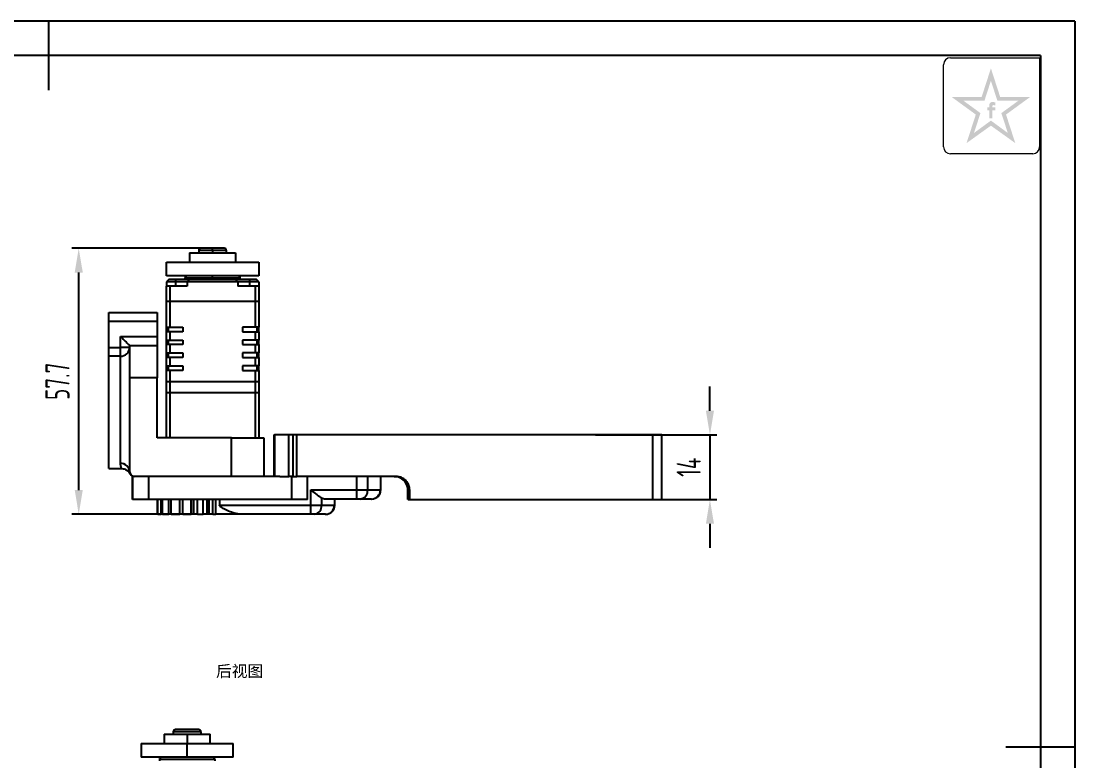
# Model space of a CAD drawing. Header units: millimetres. Extents: x -38 to 408, y -8 to 308.
# Drawn here: x 179.3 to 408, y 147 to 307.5 of the extents above; entities that cross this region are included whole.
import ezdxf

# ---------------------------------------------------------------- set-up
doc = ezdxf.new("R2010")
doc.units = ezdxf.units.MM
doc.header["$LTSCALE"] = 1.5
for name, color, linetype in [('1轮廓实线层', 7, 'Continuous'), ('2细线层', 4, 'Continuous'), ('6文字层', 3, 'Continuous'), ('7标注层', 4, 'Continuous'), ('图框层', 7, 'Continuous')]:
    doc.layers.add(name, color=color, linetype=linetype)
doc.styles.add('PC_TEXTSTYLE', font='ISOCP.SHX', dxfattribs={"width": 0.707, "bigfont": 'GBCBIG.SHX'})
doc.styles.get("Standard").update_dxf_attribs({"font": ''})
doc.styles.get('Standard').set_extended_font_data('SimSun')
doc.dimstyles.new('GB_LINEAR', dxfattribs={"dimtxt": 3.5, "dimasz": 3.5, "dimexe": 1, "dimexo": 0, "dimgap": 1.5, "dimtad": 1, "dimdsep": 46, "dimtxsty": 'PC_TEXTSTYLE', "dimcen": 0, "dimclrd": 256, "dimclrt": 3, "dimadec": 0, "dimazin": 2, "dimtp": 0.1, "dimtm": 0.1, "dimtfac": 0.71, "dimtdec": 3, "dimtmove": 0, "dimatfit": 3, "dimfxl": 1, "dimtfill": 1, "dimarcsym": 0})

# ---------------------------------------------------------------- blocks, each defined once
blk = doc.blocks.new('ZwmFrameMain_A4^_^无分区图框^_^landscape')
at = {"layer": '1轮廓实线层'}
for p, q in [((123.5, 205), (123.5, 195)), ((267, 200), (0, 200)), ((267, 200), (267, 0)), ((272, 100), (262, 100))]:
    blk.add_line(p, q, dxfattribs=at)
at = {"layer": '2细线层'}
for q in [(-25, 205), (272, -5)]:
    blk.add_line((272, 205), q, dxfattribs=at)
blk = doc.blocks.new('*D9')
at = {"layer": '7标注层', "color": 0, "lineweight": -2}
for p, q in [((219.62, 258.2), (190.31, 258.2)), ((216.78, 200.5), (190.31, 200.5))]:
    blk.add_line(p, q, dxfattribs=at)
at = {"layer": '7标注层', "lineweight": -2}
blk.add_line((191.81, 205.75), (191.81, 252.95), dxfattribs=at)
at = {"layer": '7标注层'}
for points in [[(192.69, 252.95), (190.94, 252.95), (191.81, 258.2)], [(190.94, 205.75), (192.69, 205.75), (191.81, 200.5)]]:
    blk.add_solid(points, dxfattribs=at)
at = {"layer": 'Defpoints', "color": 0}
for p in [(191.81, 258.2), (219.62, 258.2), (216.78, 200.5)]:
    blk.add_point(p, dxfattribs=at)
at = {"layer": '7标注层', "color": 3, "insert": (187.2, 229.35), "char_height": 5.25, "attachment_point": 5, "rotation": 90, "style": 'PC_TEXTSTYLE', "bg_fill": 3, "box_fill_scale": 1.1, "bg_fill_color": 257, "bg_fill_transparency": 0}
blk.add_mtext('57.7', dxfattribs=at)
blk = doc.blocks.new('*D10')
at = {"layer": '7标注层', "lineweight": -2}
for p, q in [((328.79, 222.95), (328.79, 228.2)), ((328.79, 217.7), (328.79, 203.7)), ((328.79, 198.45), (328.79, 193.2))]:
    blk.add_line(p, q, dxfattribs=at)
at = {"layer": '7标注层', "color": 0, "lineweight": -2}
for p, q in [((303.93, 217.7), (330.29, 217.7)), ((303.93, 203.7), (330.29, 203.7))]:
    blk.add_line(p, q, dxfattribs=at)
at = {"layer": '7标注层'}
for points in [[(327.92, 222.95), (329.67, 222.95), (328.79, 217.7)], [(329.67, 198.45), (327.92, 198.45), (328.79, 203.7)]]:
    blk.add_solid(points, dxfattribs=at)
at = {"layer": 'Defpoints', "color": 0}
for p in [(303.93, 217.7), (303.93, 203.7), (328.79, 203.7)]:
    blk.add_point(p, dxfattribs=at)
at = {"layer": '7标注层', "color": 3, "insert": (324.18, 210.7), "char_height": 5.25, "attachment_point": 5, "rotation": 90, "style": 'PC_TEXTSTYLE', "bg_fill": 3, "box_fill_scale": 1.1, "bg_fill_color": 257, "bg_fill_transparency": 0}
blk.add_mtext('14', dxfattribs=at)

msp = doc.modelspace()

# ---------------------------------------------------------------- hatches: boundary and pattern name
at = {"layer": '6文字层', "lineweight": 5}
h = msp.add_hatch(color=2, dxfattribs=at)
edge = h.paths.add_edge_path(flags=0)
edge.add_line((390.104, 288.166), (390.698, 288.166))
edge.add_line((390.698, 288.166), (390.698, 288.805))
edge.add_line((390.698, 288.805), (390.111, 288.805))
edge.add_line((390.111, 288.805), (390.111, 289.118))
edge.add_spline(control_points=[(390.111, 289.118), (390.111, 289.155), (390.109, 289.3), (390.392, 289.255), (390.57, 289.228), (390.67, 289.203), (390.711, 289.192)], knot_values=[0, 0, 0, 0, 1.4943482, 5.8188355, 8.4876202, 10.3632598, 10.3632598, 10.3632598, 10.3632598], degree=3, periodic=0)
edge.add_line((390.711, 289.192), (390.711, 289.846))
edge.add_spline(control_points=[(390.711, 289.846), (390.604, 289.872), (390.345, 289.933), (389.973, 289.965), (389.629, 289.81), (389.455, 289.593), (389.426, 289.428), (389.418, 289.381)], knot_values=[0, 0, 0, 0, 4.9341397, 11.9452686, 16.0265909, 21.3569295, 23.4510995, 23.4510995, 23.4510995, 23.4510995], degree=3, periodic=0)
edge.add_line((389.418, 289.381), (389.418, 288.805))
edge.add_line((389.418, 288.805), (388.988, 288.805))
edge.add_line((388.988, 288.805), (388.988, 288.166))
edge.add_line((388.988, 288.166), (389.422, 288.166))
edge.add_line((389.422, 288.166), (389.422, 286.381))
edge.add_line((389.422, 286.381), (390.104, 286.381))
edge.add_line((390.104, 286.381), (390.104, 288.166))
h.paths.add_polyline_path([(398.288, 291.038), (391.778, 291.038), (389.768, 297.248), (387.758, 291.038), (381.248, 291.038), (386.489, 287.216), (384.479, 281.023), (389.768, 284.81), (395.057, 281.023), (393.047, 287.216)])
h.paths.add_polyline_path([(392.038, 287.534), (393.437, 283.224), (389.768, 285.909), (386.099, 283.224), (387.498, 287.534), (383.817, 290.217), (388.365, 290.217), (389.768, 294.548), (391.171, 290.217), (395.719, 290.217)], flags=16)

# ---------------------------------------------------------------- linework, layer by layer
at = {"color": 7, "linetype": 'Continuous', "lineweight": 25}
for p, q in [((215.868, 257.198), (225.868, 257.198)), ((215.868, 257.198), (215.868, 255.198)), ((217.868, 257.698), (217.868, 257.198)), ((220.868, 258.198), (218.368, 258.198)), ((220.868, 257.698), (220.868, 258.198)), ((223.368, 258.198), (220.868, 258.198)), ((223.868, 257.198), (223.868, 257.698)), ((225.868, 257.198), (225.868, 255.198)), ((210.868, 255.198), (230.868, 255.198)), ((210.868, 252.198), (210.868, 255.198)), ((230.868, 255.198), (230.868, 252.198)), ((230.868, 252.198), (210.868, 252.198)), ((214.868, 251.698), (214.868, 251.398)), ((220.868, 251.698), (220.868, 252.198)), ((220.868, 251.698), (220.868, 251.398)), ((226.868, 251.398), (226.868, 251.698)), ((211.368, 251.398), (210.868, 250.898)), ((212.868, 250.898), (210.868, 250.898)), ((210.868, 250.898), (210.868, 249.998)), ((210.868, 246.698), (210.868, 249.998)), ((211.568, 249.998), (210.868, 249.998)), ((212.868, 251.398), (211.368, 251.398)), ((211.568, 249.998), (211.568, 246.698)), ((215.368, 249.998), (211.568, 249.998)), ((212.868, 250.898), (212.868, 251.398)), ((212.868, 249.998), (212.868, 250.898)), ((215.368, 250.898), (215.868, 251.398)), ((226.368, 250.898), (215.368, 250.898)), ((215.368, 250.898), (215.368, 249.998)), ((225.868, 251.398), (215.868, 251.398)), ((225.868, 251.398), (226.368, 250.898)), ((226.368, 250.898), (226.368, 249.998)), ((230.168, 249.998), (226.368, 249.998)), ((228.868, 251.398), (228.868, 250.898)), ((230.368, 251.398), (228.868, 251.398)), ((228.868, 250.898), (228.868, 249.998)), ((230.868, 250.898), (228.868, 250.898)), ((230.168, 246.698), (230.168, 249.998)), ((230.868, 249.998), (230.168, 249.998)), ((230.868, 250.898), (230.368, 251.398)), ((230.868, 250.898), (230.868, 249.998)), ((230.868, 249.998), (230.868, 246.698)), ((210.868, 246.698), (211.568, 246.698)), ((210.868, 241.098), (210.868, 246.698)), ((211.568, 246.698), (230.168, 246.698)), ((211.568, 246.698), (211.568, 241.098)), ((230.168, 246.698), (230.868, 246.698)), ((230.168, 241.098), (230.168, 246.698)), ((230.868, 246.698), (230.868, 241.098)), ((198.368, 244.298), (208.868, 244.298)), ((198.368, 242.298), (198.368, 244.298)), ((208.868, 244.298), (208.868, 242.298)), ((208.868, 242.298), (198.368, 242.298)), ((198.368, 236.682), (198.368, 242.298)), ((208.868, 242.298), (208.868, 239.098)), ((210.868, 241.098), (211.568, 241.098)), ((210.868, 240.098), (210.868, 241.098)), ((211.118, 240.098), (211.118, 241.098)), ((211.218, 241.098), (211.218, 240.098)), ((211.568, 241.098), (214.368, 241.098)), ((214.368, 241.098), (214.368, 240.098)), ((230.168, 241.098), (227.368, 241.098)), ((227.368, 241.098), (227.368, 240.098)), ((230.868, 241.098), (230.168, 241.098)), ((230.518, 240.098), (230.518, 241.098)), ((230.618, 241.098), (230.618, 240.098)), ((230.868, 240.098), (230.868, 241.098)), ((200.868, 239.098), (208.868, 239.098)), ((200.868, 236.682), (200.868, 239.098)), ((208.868, 239.098), (208.868, 237.098)), ((210.868, 238.298), (210.868, 240.098)), ((211.568, 240.098), (210.868, 240.098)), ((210.868, 238.298), (211.568, 238.298)), ((210.868, 237.298), (210.868, 238.298)), ((211.118, 237.298), (211.118, 238.298)), ((211.218, 238.298), (211.218, 237.298)), ((211.568, 240.098), (211.568, 238.298)), ((214.368, 240.098), (211.568, 240.098)), ((211.568, 238.298), (214.368, 238.298)), ((214.368, 238.298), (214.368, 237.298)), ((227.368, 240.098), (230.168, 240.098)), ((230.168, 238.298), (227.368, 238.298)), ((227.368, 238.298), (227.368, 237.298)), ((230.168, 238.298), (230.168, 240.098)), ((230.168, 240.098), (230.868, 240.098)), ((230.868, 238.298), (230.168, 238.298)), ((230.518, 237.298), (230.518, 238.298)), ((230.618, 238.298), (230.618, 237.298)), ((230.868, 240.098), (230.868, 238.298)), ((230.868, 237.298), (230.868, 238.298)), ((198.368, 236.682), (200.868, 236.682)), ((198.368, 234.781), (198.368, 236.682)), ((200.868, 234.781), (200.868, 236.682)), ((202.868, 236.682), (200.868, 236.682)), ((202.868, 237.098), (208.868, 237.098)), ((202.868, 230.098), (202.868, 237.098)), ((208.868, 237.098), (208.868, 230.098)), ((210.868, 235.498), (210.868, 237.298)), ((211.568, 237.298), (210.868, 237.298)), ((211.568, 237.298), (211.568, 235.498)), ((214.368, 237.298), (211.568, 237.298)), ((227.368, 237.298), (230.168, 237.298)), ((230.168, 235.498), (230.168, 237.298)), ((230.168, 237.298), (230.868, 237.298)), ((230.868, 237.298), (230.868, 235.498)), ((200.868, 234.781), (198.368, 234.781)), ((198.368, 210.398), (198.368, 234.781)), ((200.868, 211.519), (200.868, 234.781)), ((210.868, 235.498), (211.568, 235.498)), ((210.868, 234.498), (210.868, 235.498)), ((210.868, 232.698), (210.868, 234.498)), ((211.568, 234.498), (210.868, 234.498)), ((211.118, 234.498), (211.118, 235.498)), ((211.218, 235.498), (211.218, 234.498)), ((211.568, 235.498), (214.368, 235.498)), ((211.568, 234.498), (211.568, 232.698)), ((214.368, 234.498), (211.568, 234.498)), ((214.368, 235.498), (214.368, 234.498)), ((230.168, 235.498), (227.368, 235.498)), ((227.368, 235.498), (227.368, 234.498)), ((227.368, 234.498), (230.168, 234.498)), ((230.868, 235.498), (230.168, 235.498)), ((230.168, 232.698), (230.168, 234.498)), ((230.168, 234.498), (230.868, 234.498)), ((230.518, 234.498), (230.518, 235.498)), ((230.618, 235.498), (230.618, 234.498)), ((230.868, 234.498), (230.868, 235.498)), ((230.868, 234.498), (230.868, 232.698)), ((210.868, 232.698), (211.568, 232.698)), ((210.868, 231.698), (210.868, 232.698)), ((210.868, 229.198), (210.868, 231.698)), ((211.568, 231.698), (210.868, 231.698)), ((211.118, 231.698), (211.118, 232.698)), ((211.218, 232.698), (211.218, 231.698)), ((211.568, 232.698), (214.368, 232.698)), ((211.568, 231.698), (211.568, 229.198)), ((214.368, 231.698), (211.568, 231.698)), ((214.368, 232.698), (214.368, 231.698)), ((230.168, 232.698), (227.368, 232.698)), ((227.368, 232.698), (227.368, 231.698)), ((227.368, 231.698), (230.168, 231.698)), ((230.868, 232.698), (230.168, 232.698)), ((230.168, 229.198), (230.168, 231.698)), ((230.168, 231.698), (230.868, 231.698)), ((230.518, 231.698), (230.518, 232.698)), ((230.618, 232.698), (230.618, 231.698)), ((230.868, 231.698), (230.868, 232.698)), ((230.868, 231.698), (230.868, 229.198)), ((208.868, 230.098), (202.868, 230.098)), ((202.868, 209.698), (202.868, 230.098)), ((208.868, 217.098), (208.868, 230.098)), ((210.868, 226.898), (210.868, 229.198)), ((211.568, 229.198), (210.868, 229.198)), ((211.568, 229.198), (211.568, 226.898)), ((230.168, 229.198), (211.568, 229.198)), ((230.168, 226.898), (230.168, 229.198)), ((230.868, 229.198), (230.168, 229.198)), ((230.868, 229.198), (230.868, 226.898)), ((210.868, 226.898), (211.568, 226.898)), ((210.868, 217.098), (210.868, 226.898)), ((211.568, 226.898), (230.168, 226.898)), ((230.168, 226.898), (230.868, 226.898)), ((230.868, 226.898), (230.868, 217.098)), ((234.18, 217.698), (234.18, 208.698)), ((234.18, 217.698), (234.331, 217.698)), ((234.331, 217.698), (234.331, 208.698)), ((237.372, 217.698), (234.331, 217.698)), ((237.372, 208.698), (237.372, 217.698)), ((238.261, 217.698), (237.372, 217.698)), ((238.261, 217.698), (238.261, 208.698)), ((239.159, 217.698), (238.261, 217.698)), ((239.159, 208.698), (239.159, 217.698)), ((316.302, 217.698), (239.159, 217.698)), ((316.302, 217.698), (316.302, 203.698)), ((318.362, 217.698), (316.302, 217.698)), ((318.362, 203.698), (318.362, 217.698)), ((224.968, 217.098), (208.868, 217.098)), ((224.968, 208.698), (224.968, 217.098)), ((224.968, 217.098), (231.968, 217.098)), ((231.968, 217.098), (231.968, 208.698)), ((198.368, 210.398), (201.165, 210.398)), ((203.493, 208.698), (203.493, 203.698)), ((203.494, 203.698), (203.494, 208.698)), ((203.868, 208.698), (203.494, 208.698)), ((205.19, 208.698), (203.868, 208.698)), ((207.049, 208.698), (205.243, 208.698)), ((207.049, 203.698), (207.049, 208.698)), ((235.429, 208.698), (207.049, 208.698)), ((235.429, 208.698), (237.372, 208.698)), ((238.261, 208.698), (237.372, 208.698)), ((238.045, 203.698), (238.045, 208.698)), ((238.261, 208.698), (239.159, 208.698)), ((260.653, 208.698), (239.159, 208.698)), ((241.489, 203.698), (241.489, 208.698)), ((252.186, 205.798), (252.186, 208.698)), ((254.511, 208.698), (254.511, 205.798)), ((257.291, 208.698), (257.291, 205.798)), ((257.369, 205.798), (257.369, 208.698)), ((260.26, 208.698), (260.607, 208.678)), ((261.609, 208.526), (261.494, 208.526)), ((207.049, 203.698), (203.494, 203.698)), ((238.045, 203.698), (207.049, 203.698)), ((208.908, 200.498), (208.908, 203.698)), ((209, 200.498), (209, 203.698)), ((209.665, 200.498), (209.665, 203.698)), ((209.98, 200.498), (209.98, 203.698)), ((211.331, 200.498), (211.331, 203.698)), ((211.842, 200.498), (211.842, 203.698)), ((213.769, 200.498), (213.769, 203.698)), ((214.436, 200.498), (214.436, 203.698)), ((216.214, 200.498), (216.214, 203.698)), ((216.659, 203.698), (216.659, 200.498)), ((216.782, 200.498), (216.782, 203.698)), ((217.55, 200.498), (217.55, 203.698)), ((218.817, 200.498), (218.817, 203.698)), ((219.586, 203.698), (219.586, 200.498)), ((220.127, 200.498), (220.127, 203.698)), ((220.934, 200.498), (220.934, 203.698)), ((221.588, 200.498), (221.588, 203.698)), ((222.379, 203.698), (222.379, 202.498)), ((241.489, 203.698), (238.045, 203.698)), ((242.187, 205.798), (252.186, 205.798)), ((242.187, 202.498), (242.187, 205.798)), ((245.141, 203.798), (244.513, 203.998)), ((244.513, 203.998), (244.513, 202.498)), ((252.154, 203.798), (245.141, 203.798)), ((247.292, 203.798), (247.292, 202.498)), ((247.37, 202.498), (247.37, 203.798)), ((252.929, 203.798), (252.154, 203.798)), ((252.186, 205.798), (254.511, 205.798)), ((255.302, 203.798), (252.929, 203.798)), ((254.511, 205.798), (257.291, 205.798)), ((255.369, 203.798), (255.302, 203.798)), ((263.26, 203.698), (263.26, 205.698)), ((263.326, 204.073), (263.26, 203.698)), ((263.326, 203.698), (263.26, 203.698)), ((263.326, 205.698), (263.64, 205.698)), ((263.326, 203.698), (263.326, 205.698)), ((263.326, 203.698), (263.64, 203.698)), ((263.64, 203.698), (263.64, 205.698)), ((263.64, 203.698), (316.302, 203.698)), ((316.302, 203.698), (318.362, 203.698)), ((222.379, 202.498), (242.187, 202.498)), ((242.187, 202.498), (244.513, 202.498)), ((244.513, 202.498), (247.292, 202.498)), ((209, 200.498), (208.908, 200.498)), ((209, 200.498), (209.665, 200.498)), ((209.98, 200.498), (209.665, 200.498)), ((209.98, 200.498), (211.346, 200.498)), ((211.842, 200.498), (211.331, 200.498)), ((211.842, 200.498), (213.769, 200.498)), ((214.436, 200.498), (213.769, 200.498)), ((214.436, 200.498), (216.214, 200.498)), ((216.659, 200.498), (216.214, 200.498)), ((216.782, 200.498), (216.659, 200.498)), ((217.55, 200.498), (216.782, 200.498)), ((217.55, 200.498), (218.817, 200.498)), ((219.604, 200.498), (218.817, 200.498)), ((220.127, 200.498), (219.586, 200.498)), ((220.934, 200.498), (220.127, 200.498)), ((220.934, 200.498), (221.588, 200.498)), ((227.028, 200.498), (221.585, 200.498)), ((242.155, 200.498), (227.028, 200.498)), ((242.93, 200.498), (242.155, 200.498)), ((245.303, 200.498), (242.93, 200.498)), ((245.37, 200.498), (245.303, 200.498)), ((218.328, 153.281), (212.328, 153.281)), ((212.328, 153.281), (212.328, 152.781)), ((217.828, 153.781), (212.828, 153.781)), ((218.328, 153.281), (218.328, 152.781)), ((210.328, 152.781), (210.328, 150.781)), ((210.328, 152.781), (215.328, 152.781)), ((215.328, 152.781), (215.328, 150.781)), ((215.328, 152.781), (220.328, 152.781)), ((220.328, 150.781), (220.328, 152.781)), ((205.328, 150.781), (205.328, 147.781)), ((205.328, 150.781), (215.328, 150.781)), ((215.328, 147.781), (215.328, 150.781)), ((215.328, 150.781), (225.328, 150.781)), ((225.328, 147.781), (225.328, 150.781)), ((215.328, 147.781), (205.328, 147.781)), ((221.328, 147.281), (209.328, 147.281)), ((209.328, 147.281), (209.328, 146.981)), ((225.328, 147.781), (215.328, 147.781)), ((221.328, 147.281), (221.328, 146.981))]:
    msp.add_line(p, q, dxfattribs=at)
at = {"color": 8, "linetype": 'Continuous', "lineweight": 25}
for p, q in [((220.868, 257.698), (217.868, 257.698)), ((220.868, 257.698), (220.868, 257.198)), ((223.868, 257.698), (220.868, 257.698)), ((220.868, 251.698), (214.868, 251.698)), ((226.868, 251.698), (220.868, 251.698)), ((211.568, 226.898), (211.568, 217.098)), ((230.168, 217.098), (230.168, 226.898)), ((257.291, 205.798), (257.369, 205.798)), ((247.292, 202.498), (247.37, 202.498))]:
    msp.add_line(p, q, dxfattribs=at)
at = {"color": 7, "linetype": 'Continuous', "lineweight": 25}
for centre, radius, start, end in [((218.368, 257.698), 0.5, 90, 180), ((223.368, 257.698), 0.5, 0, 90), ((215.368, 251.698), 0.5, 90, 180), ((226.368, 251.698), 0.5, 0, 90), ((200.916, 236.733), 1.953, 268.5867, 358.51328), ((200.954, 209.604), 1.917, 2.8132, 92.5608), ((203.868, 209.698), 1, 180, 270), ((260.326, 205.698), 3, 359.9972, 89.9972), ((260.26, 205.698), 3, 359.99899, 74.66567), ((220.885, 205.298), 31.305, 357.25335, 0.91493), ((252.693, 205.611), 1.828, 277.43076, 5.87247), ((255.296, 205.792), 1.994, 270.16394, 0.16301), ((255.369, 205.798), 2, 270, 0), ((210.886, 201.998), 31.305, 357.25335, 0.91493), ((242.694, 202.311), 1.828, 277.43076, 5.87247), ((245.298, 202.492), 1.994, 270.16394, 0.16301), ((245.37, 202.498), 2, 270, 0), ((212.828, 153.281), 0.5, 90, 180), ((217.828, 153.281), 0.5, 0, 90), ((209.828, 147.281), 0.5, 90, 180), ((220.828, 147.281), 0.5, 0, 90)]:
    msp.add_arc(centre, radius, start, end, dxfattribs=at)
for points, knots in [([(215.868, 251.398), (215.823, 251.398), (215.733, 251.398), (215.039, 251.398), (214.048, 251.398), (213.261, 251.398), (212.868, 251.398)], [0, 0, 0, 0, 0.2500001, 0.5000002, 0.7500001, 1, 1, 1, 1]), ([(200.868, 239.098), (201.147, 238.819), (201.7, 238.266), (202.326, 237.64), (202.677, 237.289), (202.839, 237.127), (202.859, 237.107), (202.868, 237.098)], [0, 0, 0, 0, 0.3101202, 0.6161208, 0.7588957, 0.8860224, 1, 1, 1, 1]), ([(201.165, 210.398), (201.131, 210.449), (201.087, 210.517), (200.972, 210.839), (200.936, 210.969), (200.89, 211.15), (200.879, 211.345), (200.868, 211.519)], [0, 0, 0, 0, 0.4980543, 0.6666214, 0.7185936, 0.7490151, 1, 1, 1, 1]), ([(201.165, 210.398), (201.348, 210.383), (201.722, 210.354), (202.242, 210.112), (202.685, 209.748), (202.874, 209.424), (202.967, 209.265)], [0, 0, 0, 0, 0.2450118, 0.5, 0.7549882, 1, 1, 1, 1]), ([(260.624, 208.698), (260.68, 208.697), (260.78, 208.696), (260.879, 208.687), (260.923, 208.683)], [0, 0, 0, 0, 0.5600589, 1, 1, 1, 1]), ([(263.64, 205.698), (263.617, 205.976), (263.571, 206.555), (263.185, 207.372), (262.539, 208.093), (261.659, 208.601), (260.981, 208.666), (260.653, 208.698)], [0, 0, 0, 0, 0.1727765, 0.360161, 0.5560758, 0.7856251, 1, 1, 1, 1]), ([(244.513, 203.998), (244.347, 204.109), (244.015, 204.332), (243.235, 204.942), (242.606, 205.456), (242.187, 205.798)], [0, 0, 0, 0, 0.2500002, 0.5004669, 1, 1, 1, 1]), ([(227.028, 200.498), (226.677, 200.529), (225.918, 200.597), (224.69, 201.026), (223.621, 201.495), (222.909, 201.891), (222.571, 202.143), (222.434, 202.309), (222.386, 202.42), (222.381, 202.473), (222.379, 202.498)], [0, 0, 0, 0, 0.23072, 0.4996548, 0.7484481, 0.8742508, 0.9370838, 0.9722832, 0.9867629, 1, 1, 1, 1])]:
    msp.add_open_spline(points, degree=3, knots=knots, dxfattribs=at)
for points in [[(215.368, 250.898), (215.331, 250.898), (215.255, 250.898), (214.677, 250.898), (213.851, 250.898), (213.196, 250.898), (212.868, 250.898)], [(228.868, 251.398), (228.475, 251.398), (227.689, 251.398), (226.697, 251.398), (226.003, 251.398), (225.913, 251.398), (225.868, 251.398)], [(228.868, 250.898), (228.541, 250.898), (227.885, 250.898), (227.059, 250.898), (226.481, 250.898), (226.406, 250.898), (226.368, 250.898)]]:
    msp.add_open_spline(points, degree=3, dxfattribs=at)
at = {"layer": '6文字层', "color": 212, "lineweight": 5}
for p, q in [((379.511, 280.214), (379.511, 298.043)), ((381.007, 299.538), (400.346, 299.538)), ((400.346, 299.538), (400.346, 280.214)), ((398.851, 278.718), (381.007, 278.718))]:
    msp.add_line(p, q, dxfattribs=at)
for centre, start, end in [((381.007, 298.043), 90, 180), ((381.007, 280.214), 180, 270), ((398.851, 280.214), 270, 0)]:
    msp.add_arc(centre, 1.496, start, end, dxfattribs=at)

# ---------------------------------------------------------------- block references
at = {"layer": '图框层', "xscale": 1.5, "yscale": 1.5, "zscale": 1.5}
msp.add_blockref('ZwmFrameMain_A4^_^无分区图框^_^landscape', (0, 0), dxfattribs=at)

# ---------------------------------------------------------------- texts
at = {"layer": '6文字层', "insert": (221.617, 167.708), "char_height": 2.5, "width": 34.94364, "attachment_point": 1}
msp.add_mtext('后视图', dxfattribs=at)

# ---------------------------------------------------------------- next in the draw order: dimensions: what is measured, and where the dimension line sits
at = {"layer": '7标注层'}
for base, p1, p2, picture, middle in [((191.812, 258.198), (216.782, 200.498), (219.618, 258.198), '*D9', (187.199, 229.348)), ((328.792, 203.698), (303.928, 217.698), (303.928, 203.698), '*D10', (324.179, 210.698))]:
    dim = msp.add_linear_dim(base=base, p1=p1, p2=p2, angle=90, dimstyle='GB_LINEAR', override={"dimscale": 1.5, "dimgap": 1.5, "dimtad": 1, "dimjust": 0, "dimdec": 2, "dimlfac": 1, "dimse1": 0, "dimse2": 0, "dimsd1": 0, "dimsd2": 0, "dimclrd": 256, "dimclre": 0, "dimtofl": 1, "dimtvp": 0.1}, dxfattribs=at)
    dim.commit()
    dim.dimension.update_dxf_attribs({"geometry": picture, "text_midpoint": middle})

doc.saveas('drawing.dxf')
